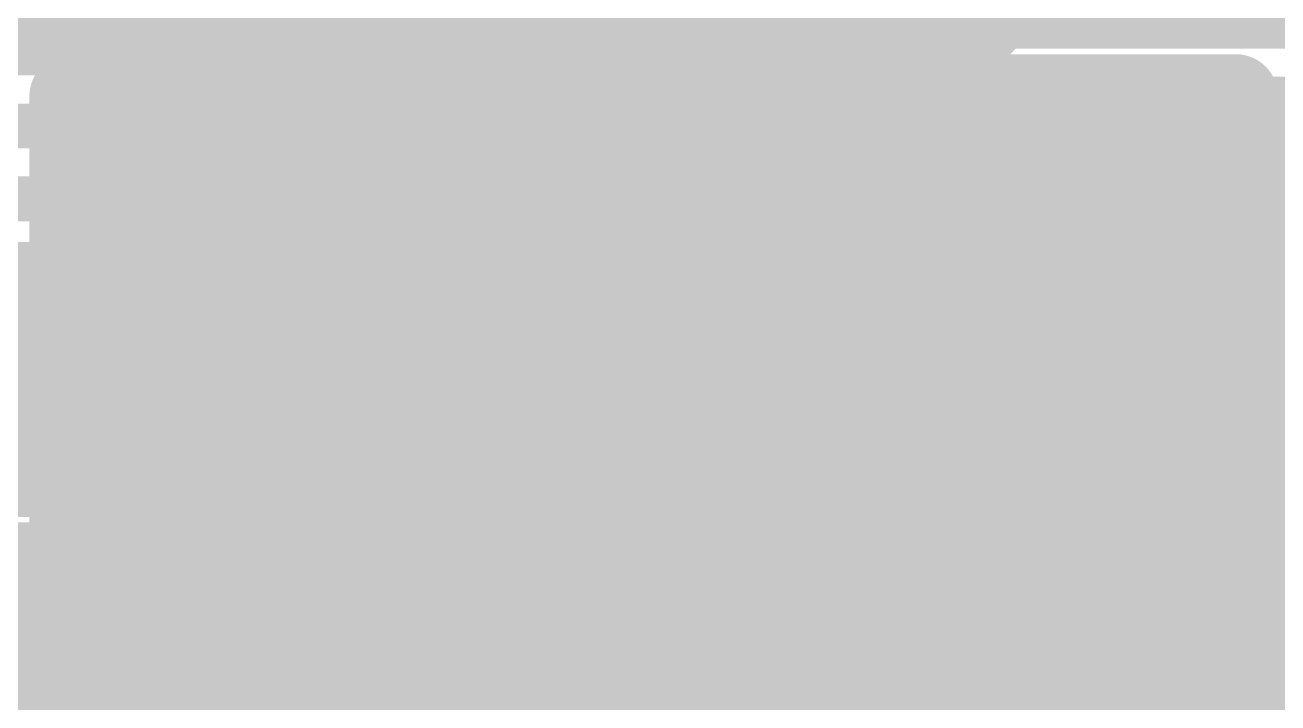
# Model space of a CAD drawing. Header units: millimetres. Extents: x 1.69 to 2.7, y 2.72 to 5.58.
# Drawn here: x 2.2564 to 2.4798, y 4.6643 to 4.7852 of the extents above; entities that cross this region are included whole.
import ezdxf

# ---------------------------------------------------------------- set-up
doc = ezdxf.new("R2010")
doc.units = ezdxf.units.MM
doc.header["$MEASUREMENT"] = 0
for name, color, linetype in [('BottomLayer', 5, 'Continuous'), ('BottomOverlay', 54, 'Continuous'), ('BottomPaste', 16, 'Continuous'), ('BottomSolder', 6, 'Continuous'), ('InternalPlane1', 76, 'Continuous'), ('MultiLayer', 9, 'Continuous'), ('TopLayer', 1, 'Continuous'), ('TopPaste', 8, 'Continuous'), ('TopSolder', 216, 'Continuous'), ('ViaHoleLayer', 16, 'Continuous')]:
    doc.layers.add(name, color=color, linetype=linetype)

# ---------------------------------------------------------------- blocks, each defined once
blk = doc.blocks.new('48_SMD_M______2')
at = {"layer": 'TopLayer'}
for points in [[(-0.10138, 0.11929), (-0.10138, 0.1378), (-0.11516, 0.11929), (-0.11516, 0.1378)], [(-0.08169, 0.11929), (-0.08169, 0.1378), (-0.09547, 0.11929), (-0.09547, 0.1378)], [(-0.06201, 0.11929), (-0.06201, 0.1378), (-0.07579, 0.11929), (-0.07579, 0.1378)], [(-0.04232, 0.11929), (-0.04232, 0.1378), (-0.0561, 0.11929), (-0.0561, 0.1378)], [(-0.02264, 0.11929), (-0.02264, 0.1378), (-0.03642, 0.11929), (-0.03642, 0.1378)], [(-0.00295, 0.11929), (-0.00295, 0.1378), (-0.01673, 0.11929), (-0.01673, 0.1378)], [(0.01673, 0.11929), (0.01673, 0.1378), (0.00295, 0.11929), (0.00295, 0.1378)], [(0.03642, 0.11929), (0.03642, 0.1378), (0.02264, 0.11929), (0.02264, 0.1378)], [(0.0561, 0.11929), (0.0561, 0.1378), (0.04232, 0.11929), (0.04232, 0.1378)], [(0.07579, 0.11929), (0.07579, 0.1378), (0.06201, 0.11929), (0.06201, 0.1378)], [(0.09547, 0.11929), (0.09547, 0.1378), (0.08169, 0.11929), (0.08169, 0.1378)], [(0.11516, 0.11929), (0.11516, 0.1378), (0.10138, 0.11929), (0.10138, 0.1378)], [(-0.1063, -0.1063), (0.1063, -0.1063), (-0.1063, 0.1063), (0.1063, 0.1063)]]:
    blk.add_solid(points, dxfattribs=at)
at = {"layer": 'TopPaste'}
for points in [[(-0.10138, 0.11929), (-0.10138, 0.1378), (-0.11516, 0.11929), (-0.11516, 0.1378)], [(-0.08169, 0.11929), (-0.08169, 0.1378), (-0.09547, 0.11929), (-0.09547, 0.1378)], [(-0.06201, 0.11929), (-0.06201, 0.1378), (-0.07579, 0.11929), (-0.07579, 0.1378)], [(-0.04232, 0.11929), (-0.04232, 0.1378), (-0.0561, 0.11929), (-0.0561, 0.1378)], [(-0.02264, 0.11929), (-0.02264, 0.1378), (-0.03642, 0.11929), (-0.03642, 0.1378)], [(-0.00295, 0.11929), (-0.00295, 0.1378), (-0.01673, 0.11929), (-0.01673, 0.1378)], [(0.01673, 0.11929), (0.01673, 0.1378), (0.00295, 0.11929), (0.00295, 0.1378)], [(0.03642, 0.11929), (0.03642, 0.1378), (0.02264, 0.11929), (0.02264, 0.1378)], [(0.0561, 0.11929), (0.0561, 0.1378), (0.04232, 0.11929), (0.04232, 0.1378)], [(0.07579, 0.11929), (0.07579, 0.1378), (0.06201, 0.11929), (0.06201, 0.1378)], [(0.09547, 0.11929), (0.09547, 0.1378), (0.08169, 0.11929), (0.08169, 0.1378)], [(0.11516, 0.11929), (0.11516, 0.1378), (0.10138, 0.11929), (0.10138, 0.1378)]]:
    blk.add_solid(points, dxfattribs=at)
at = {"layer": 'TopSolder'}
for points in [[(-0.09738, 0.11529), (-0.09738, 0.1418), (-0.11916, 0.11529), (-0.11916, 0.1418)], [(-0.07769, 0.11529), (-0.07769, 0.1418), (-0.09947, 0.11529), (-0.09947, 0.1418)], [(-0.05801, 0.11529), (-0.05801, 0.1418), (-0.07979, 0.11529), (-0.07979, 0.1418)], [(-0.03832, 0.11529), (-0.03832, 0.1418), (-0.0601, 0.11529), (-0.0601, 0.1418)], [(-0.01864, 0.11529), (-0.01864, 0.1418), (-0.04042, 0.11529), (-0.04042, 0.1418)], [(0.00105, 0.11529), (0.00105, 0.1418), (-0.02073, 0.11529), (-0.02073, 0.1418)], [(0.02073, 0.11529), (0.02073, 0.1418), (-0.00105, 0.11529), (-0.00105, 0.1418)], [(0.04042, 0.11529), (0.04042, 0.1418), (0.01864, 0.11529), (0.01864, 0.1418)], [(0.0601, 0.11529), (0.0601, 0.1418), (0.03832, 0.11529), (0.03832, 0.1418)], [(0.07979, 0.11529), (0.07979, 0.1418), (0.05801, 0.11529), (0.05801, 0.1418)], [(0.09947, 0.11529), (0.09947, 0.1418), (0.07769, 0.11529), (0.07769, 0.1418)], [(0.11916, 0.11529), (0.11916, 0.1418), (0.09738, 0.11529), (0.09738, 0.1418)], [(-0.1103, -0.1103), (0.1103, -0.1103), (-0.1103, 0.1103), (0.1103, 0.1103)]]:
    blk.add_solid(points, dxfattribs=at)
blk = doc.blocks.new('SOP_8_B_27')
at = {"layer": 'BottomLayer'}
for points in [[(-0.13386, 0.06122), (-0.08268, 0.06122), (-0.13386, 0.08878), (-0.08268, 0.08878)], [(0.08268, 0.06122), (0.13386, 0.06122), (0.08268, 0.08878), (0.13386, 0.08878)], [(-0.13386, 0.01122), (-0.08268, 0.01122), (-0.13386, 0.03878), (-0.08268, 0.03878)], [(0.08268, 0.01122), (0.13386, 0.01122), (0.08268, 0.03878), (0.13386, 0.03878)]]:
    blk.add_solid(points, dxfattribs=at)
at = {"layer": 'BottomOverlay', "const_width": 0.005}
blk.add_lwpolyline([(-0.072, 0.101), (0.077, 0.101)], dxfattribs=at)
at = {"layer": 'BottomOverlay', "const_width": 0.0025}
for points in [[(-0.07325, 0.101, 1), (-0.07075, 0.101, 1)], [(0.07575, 0.101, 1), (0.07825, 0.101, 1)]]:
    blk.add_lwpolyline(points, format="xyb", close=True, dxfattribs=at)
at = {"layer": 'BottomPaste'}
for points in [[(-0.13386, 0.06122), (-0.08268, 0.06122), (-0.13386, 0.08878), (-0.08268, 0.08878)], [(0.08268, 0.06122), (0.13386, 0.06122), (0.08268, 0.08878), (0.13386, 0.08878)], [(-0.13386, 0.01122), (-0.08268, 0.01122), (-0.13386, 0.03878), (-0.08268, 0.03878)], [(0.08268, 0.01122), (0.13386, 0.01122), (0.08268, 0.03878), (0.13386, 0.03878)]]:
    blk.add_solid(points, dxfattribs=at)
at = {"layer": 'BottomSolder'}
for points in [[(-0.13786, 0.05722), (-0.07868, 0.05722), (-0.13786, 0.09278), (-0.07868, 0.09278)], [(0.07868, 0.05722), (0.13786, 0.05722), (0.07868, 0.09278), (0.13786, 0.09278)], [(-0.13786, 0.00722), (-0.07868, 0.00722), (-0.13786, 0.04278), (-0.07868, 0.04278)], [(0.07868, 0.00722), (0.13786, 0.00722), (0.07868, 0.04278), (0.13786, 0.04278)]]:
    blk.add_solid(points, dxfattribs=at)

msp = doc.modelspace()

# ---------------------------------------------------------------- linework, layer by layer
at = {"layer": 'BottomLayer'}
for points, const_width in [([(2.42662, 4.78018), (2.44033, 4.7939)], 0.008), ([(2.20571, 4.78018), (2.42662, 4.78018)], 0.008), ([(2.21109, 4.76718), (2.49871, 4.76718)], 0.008), ([(2.21648, 4.75418), (2.50409, 4.75418)], 0.008), ([(2.22539, 4.73768), (2.25342, 4.73768)], 0.015), ([(2.24854, 4.73768), (2.25178, 4.73443)], 0.015), ([(2.34068, 4.71656), (2.3618, 4.73768)], 0.015), ([(2.34118, 4.73768), (2.4287, 4.73768)], 0.015), ([(2.35459, 4.70219), (2.39009, 4.73768)], 0.015), ([(2.36167, 4.73768), (2.39987, 4.69948)], 0.015), ([(2.38275, 4.70206), (2.41837, 4.73768)], 0.015), ([(2.38996, 4.73768), (2.41131, 4.71633)], 0.015), ([(2.41824, 4.73768), (2.4287, 4.72723)], 0.015), ([(2.4287, 4.72248), (2.4287, 4.73768)], 0.015), ([(2.22539, 4.73254), (2.25297, 4.70496)], 0.015), ([(2.34314, 4.72792), (2.36888, 4.70219)], 0.015), ([(2.26825, 4.72769), (2.31679, 4.72769)], 0.008), ([(2.31679, 4.72769), (2.33564, 4.72769)], 0.01), ([(2.31679, 4.70883), (2.31679, 4.72769)], 0.01), ([(2.47162, 4.72668), (2.52679, 4.72668)], 0.008), ([(2.24423, 4.70496), (2.25573, 4.71646)], 0.015), ([(2.26825, 4.71119), (2.29623, 4.71119)], 0.015), ([(2.27252, 4.70496), (2.27874, 4.71119)], 0.015), ([(2.27503, 4.71119), (2.28125, 4.70496)], 0.015), ([(2.33456, 4.70822), (2.3406, 4.70219)], 0.015), ([(2.22539, 4.70496), (2.28834, 4.70496)], 0.015), ([(2.29802, 4.70219), (2.30182, 4.70599)], 0.015), ([(2.28834, 4.70219), (2.31012, 4.70219)], 0.015), ([(2.32346, 4.70219), (2.3803, 4.70219)], 0.015), ([(2.42991, 4.706), (2.55279, 4.706)], 0.008), ([(2.27725, 4.67868), (2.3803, 4.67868)], 0.022), ([(2.3803, 4.67868), (2.4026, 4.67868)], 0.008)]:
    msp.add_lwpolyline(points, dxfattribs=dict(at, const_width=const_width))
for points, const_width in [([(2.42462, 4.78018, 1), (2.42862, 4.78018, 1)], 0.004), ([(2.42462, 4.78018, 1), (2.42862, 4.78018, 1)], 0.004), ([(2.24967, 4.73768, 1), (2.25717, 4.73768, 1)], 0.0075), ([(2.24967, 4.73768, 1), (2.25717, 4.73768, 1)], 0.0075), ([(2.33743, 4.73768, 1), (2.34493, 4.73768, 1)], 0.0075), ([(2.33743, 4.73768, 1), (2.34493, 4.73768, 1)], 0.0075), ([(2.35792, 4.73768, 1), (2.36542, 4.73768, 1)], 0.0075), ([(2.35805, 4.73768, 1), (2.36555, 4.73768, 1)], 0.0075), ([(2.38621, 4.73768, 1), (2.39371, 4.73768, 1)], 0.0075), ([(2.38634, 4.73768, 1), (2.39384, 4.73768, 1)], 0.0075), ([(2.41449, 4.73768, 1), (2.42199, 4.73768, 1)], 0.0075), ([(2.41462, 4.73768, 1), (2.42212, 4.73768, 1)], 0.0075), ([(2.42495, 4.73768, 1), (2.43245, 4.73768, 1)], 0.0075), ([(2.42495, 4.73768, 1), (2.43245, 4.73768, 1)], 0.0075), ([(2.24803, 4.73443, 1), (2.25553, 4.73443, 1)], 0.0075), ([(2.247, 4.72868, 1), (2.2545, 4.72868, 1)], 0.0075), ([(2.247, 4.72868, 1), (2.2545, 4.72868, 1)], 0.0075), ([(2.31236, 4.72769, 1), (2.32122, 4.72769, 1)], 0.00886), ([(2.33939, 4.72792, 1), (2.34689, 4.72792, 1)], 0.0075), ([(2.3394, 4.72769, 1), (2.3469, 4.72769, 1)], 0.0075), ([(2.3394, 4.72769, 1), (2.3469, 4.72769, 1)], 0.0075), ([(2.42495, 4.72723, 1), (2.43245, 4.72723, 1)], 0.0075), ([(2.26525, 4.72868, 1), (2.26925, 4.72868, 1)], 0.004), ([(2.26625, 4.72769, 1), (2.27025, 4.72769, 1)], 0.004), ([(2.26625, 4.72769, 1), (2.27025, 4.72769, 1)], 0.004), ([(2.31429, 4.72769, 1), (2.31929, 4.72769, 1)], 0.005), ([(2.31429, 4.72769, 1), (2.31929, 4.72769, 1)], 0.005), ([(2.31479, 4.72769, 1), (2.31879, 4.72769, 1)], 0.004), ([(2.33315, 4.72769, 1), (2.33814, 4.72769, 1)], 0.005), ([(2.46479, 4.72868, 1), (2.46879, 4.72868, 1)], 0.004), ([(2.42495, 4.72248, 1), (2.43245, 4.72248, 1)], 0.0075), ([(2.42495, 4.72248, 1), (2.43245, 4.72248, 1)], 0.0075), ([(2.46962, 4.72668, 1), (2.47362, 4.72668, 1)], 0.004), ([(2.46962, 4.72668, 1), (2.47362, 4.72668, 1)], 0.004), ([(2.25198, 4.71646, 1), (2.25948, 4.71646, 1)], 0.0075), ([(2.33693, 4.71656, 1), (2.34443, 4.71656, 1)], 0.0075), ([(2.40756, 4.71633, 1), (2.41506, 4.71633, 1)], 0.0075), ([(2.2645, 4.71119, 1), (2.272, 4.71119, 1)], 0.0075), ([(2.2645, 4.71119, 1), (2.272, 4.71119, 1)], 0.0075), ([(2.27128, 4.71119, 1), (2.27878, 4.71119, 1)], 0.0075), ([(2.27499, 4.71119, 1), (2.28249, 4.71119, 1)], 0.0075), ([(2.29248, 4.71119, 1), (2.29998, 4.71119, 1)], 0.0075), ([(2.29248, 4.71119, 1), (2.29998, 4.71119, 1)], 0.0075), ([(2.31429, 4.70883, 1), (2.31929, 4.70883, 1)], 0.005), ([(2.33081, 4.70822, 1), (2.33831, 4.70822, 1)], 0.0075), ([(2.24922, 4.70496, 1), (2.25672, 4.70496, 1)], 0.0075), ([(2.26877, 4.70496, 1), (2.27627, 4.70496, 1)], 0.0075), ([(2.2775, 4.70496, 1), (2.285, 4.70496, 1)], 0.0075), ([(2.28459, 4.70496, 1), (2.29209, 4.70496, 1)], 0.0075), ([(2.29807, 4.70599, 1), (2.30557, 4.70599, 1)], 0.0075), ([(2.28459, 4.70219, 1), (2.29209, 4.70219, 1)], 0.0075), ([(2.29427, 4.70219, 1), (2.30177, 4.70219, 1)], 0.0075), ([(2.30637, 4.70219, 1), (2.31387, 4.70219, 1)], 0.0075), ([(2.30637, 4.70219, 1), (2.31387, 4.70219, 1)], 0.0075), ([(2.31971, 4.70219, 1), (2.32721, 4.70219, 1)], 0.0075), ([(2.31971, 4.70219, 1), (2.32721, 4.70219, 1)], 0.0075), ([(2.33685, 4.70219, 1), (2.34435, 4.70219, 1)], 0.0075), ([(2.35084, 4.70219, 1), (2.35834, 4.70219, 1)], 0.0075), ([(2.36513, 4.70219, 1), (2.37263, 4.70219, 1)], 0.0075), ([(2.37655, 4.70219, 1), (2.38405, 4.70219, 1)], 0.0075), ([(2.37655, 4.70219, 1), (2.38405, 4.70219, 1)], 0.0075), ([(2.379, 4.70206, 1), (2.3865, 4.70206, 1)], 0.0075), ([(2.42791, 4.706, 1), (2.43191, 4.706, 1)], 0.004), ([(2.42791, 4.706, 1), (2.43191, 4.706, 1)], 0.004), ([(2.39612, 4.69948, 1), (2.40362, 4.69948, 1)], 0.0075), ([(2.39328, 4.69519, 1), (2.40078, 4.69519, 1)], 0.0075), ([(2.39528, 4.69519, 1), (2.40278, 4.69519, 1)], 0.0075), ([(2.4133, 4.69139, 1), (2.4173, 4.69139, 1)], 0.004), ([(2.4133, 4.69139, 1), (2.4173, 4.69139, 1)], 0.004), ([(2.27175, 4.67868, 1), (2.28275, 4.67868, 1)], 0.011), ([(2.3748, 4.67868, 1), (2.3858, 4.67868, 1)], 0.011), ([(2.3783, 4.67868, 1), (2.3823, 4.67868, 1)], 0.004), ([(2.4006, 4.67868, 1), (2.4046, 4.67868, 1)], 0.004), ([(2.4006, 4.67868, 1), (2.4046, 4.67868, 1)], 0.004)]:
    msp.add_lwpolyline(points, format="xyb", close=True, dxfattribs=dict(at, const_width=const_width))
for points, const_width in [([(2.25075, 4.72868, -0.145155), (2.25342, 4.73768)], 0.015), ([(2.34118, 4.73768, -0.097543), (2.34315, 4.72769)], 0.015), ([(2.26825, 4.71119, -0.414214), (2.25075, 4.72868)], 0.015), ([(2.34315, 4.72769, -0.341101), (2.32346, 4.70219)], 0.015), ([(2.26825, 4.72769, -0.414214), (2.26725, 4.72868)], 0.008), ([(2.47162, 4.72668, -0.198912), (2.46679, 4.72868)], 0.008), ([(2.39903, 4.69519, -0.367661), (2.4287, 4.72248)], 0.015), ([(2.31012, 4.70219, -0.160995), (2.29623, 4.71119)], 0.015), ([(2.3803, 4.70219, -0.200737), (2.39703, 4.69519)], 0.015), ([(2.4153, 4.69139, -0.414214), (2.42991, 4.706)], 0.008), ([(2.4153, 4.69139, -0.414214), (2.4026, 4.67868)], 0.008)]:
    msp.add_lwpolyline(points, format="xyb", dxfattribs=dict(at, const_width=const_width))
at = {"layer": 'InternalPlane1', "const_width": 0.02391}
msp.add_lwpolyline([(2.30483, 4.72769, 1), (2.32874, 4.72769, 1)], format="xyb", close=True, dxfattribs=at)
at = {"layer": 'MultiLayer', "const_width": 0.00886}
msp.add_lwpolyline([(2.31236, 4.72769, 1), (2.32122, 4.72769, 1)], format="xyb", close=True, dxfattribs=at)
at = {"layer": 'TopLayer'}
for points, const_width in [([(2.26465, 4.77248), (2.28256, 4.77248)], 0.015), ([(2.26465, 4.77248), (2.28256, 4.77248)], 0.015), ([(2.26465, 4.61224), (2.42488, 4.77248)], 0.015), ([(2.26465, 4.72538), (2.31174, 4.77248)], 0.015), ([(2.26465, 4.58396), (2.45317, 4.77248)], 0.015), ([(2.26465, 4.75366), (2.28346, 4.77248)], 0.015), ([(2.26465, 4.75456), (2.26465, 4.77248)], 0.015), ([(2.26465, 4.75456), (2.26465, 4.77248)], 0.015), ([(2.27031, 4.77248), (2.29732, 4.74546)], 0.015), ([(2.28315, 4.77248), (2.30224, 4.77248)], 0.015), ([(2.28315, 4.77248), (2.30224, 4.77248)], 0.015), ([(2.29859, 4.77248), (2.31703, 4.75404)], 0.015), ([(2.30283, 4.77248), (2.32193, 4.77248)], 0.015), ([(2.30283, 4.77248), (2.32193, 4.77248)], 0.015), ([(2.32122, 4.75367), (2.34003, 4.77248)], 0.015), ([(2.32252, 4.77248), (2.34161, 4.77248)], 0.015), ([(2.32252, 4.77248), (2.34161, 4.77248)], 0.015), ([(2.32688, 4.77248), (2.47227, 4.62708)], 0.015), ([(2.33849, 4.74265), (2.36831, 4.77248)], 0.015), ([(2.34068, 4.71656), (2.3966, 4.77248)], 0.015), ([(2.3422, 4.77248), (2.3613, 4.77248)], 0.015), ([(2.3422, 4.77248), (2.3613, 4.77248)], 0.015), ([(2.35516, 4.77248), (2.47227, 4.65536)], 0.015), ([(2.36189, 4.77248), (2.38098, 4.77248)], 0.015), ([(2.36189, 4.77248), (2.38098, 4.77248)], 0.015), ([(2.38157, 4.77248), (2.40067, 4.77248)], 0.015), ([(2.38157, 4.77248), (2.40067, 4.77248)], 0.015), ([(2.38345, 4.77248), (2.47227, 4.68365)], 0.015), ([(2.40126, 4.77248), (2.42035, 4.77248)], 0.015), ([(2.40126, 4.77248), (2.42035, 4.77248)], 0.015), ([(2.41173, 4.77248), (2.47227, 4.71193)], 0.015), ([(2.42094, 4.77248), (2.44004, 4.77248)], 0.015), ([(2.42094, 4.77248), (2.44004, 4.77248)], 0.015), ([(2.44001, 4.77248), (2.47227, 4.74022)], 0.015), ([(2.44063, 4.77248), (2.45972, 4.77248)], 0.015), ([(2.44063, 4.77248), (2.45972, 4.77248)], 0.015), ([(2.46031, 4.77248), (2.47227, 4.77248)], 0.015), ([(2.46031, 4.77248), (2.47227, 4.77248)], 0.015), ([(2.4683, 4.77248), (2.47227, 4.7685)], 0.015), ([(2.47227, 4.55889), (2.47227, 4.77248)], 0.015), ([(2.33431, 4.62533), (2.47227, 4.7633)], 0.015), ([(2.26465, 4.73488), (2.26465, 4.75397)], 0.015), ([(2.26465, 4.73488), (2.26465, 4.75397)], 0.015), ([(2.26465, 4.74985), (2.29072, 4.72378)], 0.015), ([(2.31679, 4.72769), (2.31679, 4.74654)], 0.01), ([(2.26465, 4.71519), (2.26465, 4.73429)], 0.015), ([(2.26465, 4.71519), (2.26465, 4.73429)], 0.015), ([(2.34796, 4.6107), (2.47227, 4.73502)], 0.015), ([(2.34314, 4.72792), (2.47227, 4.5988)], 0.015), ([(2.29793, 4.72769), (2.31679, 4.72769)], 0.01), ([(2.31679, 4.72769), (2.33564, 4.72769)], 0.01), ([(2.31679, 4.70883), (2.31679, 4.72769)], 0.01), ([(2.26465, 4.69709), (2.2908, 4.72325)], 0.015), ([(2.26465, 4.72157), (2.42732, 4.55889)], 0.015), ([(2.26465, 4.69551), (2.26465, 4.7146)], 0.015), ([(2.26465, 4.69551), (2.26465, 4.7146)], 0.015), ([(2.32444, 4.55889), (2.47227, 4.70673)], 0.015), ([(2.33456, 4.70822), (2.47227, 4.57051)], 0.015), ([(2.26465, 4.66881), (2.30182, 4.70599)], 0.015), ([(2.26465, 4.64053), (2.32791, 4.70379)], 0.015), ([(2.31288, 4.70162), (2.45561, 4.55889)], 0.015), ([(2.26465, 4.67582), (2.26465, 4.69492)], 0.015), ([(2.26465, 4.67582), (2.26465, 4.69492)], 0.015), ([(2.26465, 4.69329), (2.3315, 4.62644)], 0.015), ([(2.35272, 4.55889), (2.47227, 4.67845)], 0.015), ([(2.26465, 4.65614), (2.26465, 4.67523)], 0.015), ([(2.26465, 4.65614), (2.26465, 4.67523)], 0.015), ([(2.26465, 4.665), (2.30731, 4.62234)], 0.015)]:
    msp.add_lwpolyline(points, dxfattribs=dict(at, const_width=const_width))
for points, const_width in [([(2.2609, 4.77248, 1), (2.2684, 4.77248, 1)], 0.0075), ([(2.2609, 4.77248, 1), (2.2684, 4.77248, 1)], 0.0075), ([(2.2609, 4.77248, 1), (2.2684, 4.77248, 1)], 0.0075), ([(2.2609, 4.77248, 1), (2.2684, 4.77248, 1)], 0.0075), ([(2.26656, 4.77248, 1), (2.27406, 4.77248, 1)], 0.0075), ([(2.27881, 4.77248, 1), (2.28631, 4.77248, 1)], 0.0075), ([(2.27881, 4.77248, 1), (2.28631, 4.77248, 1)], 0.0075), ([(2.2794, 4.77248, 1), (2.2869, 4.77248, 1)], 0.0075), ([(2.2794, 4.77248, 1), (2.2869, 4.77248, 1)], 0.0075), ([(2.27971, 4.77248, 1), (2.28721, 4.77248, 1)], 0.0075), ([(2.29484, 4.77248, 1), (2.30234, 4.77248, 1)], 0.0075), ([(2.29849, 4.77248, 1), (2.30599, 4.77248, 1)], 0.0075), ([(2.29849, 4.77248, 1), (2.30599, 4.77248, 1)], 0.0075), ([(2.29908, 4.77248, 1), (2.30658, 4.77248, 1)], 0.0075), ([(2.29908, 4.77248, 1), (2.30658, 4.77248, 1)], 0.0075), ([(2.30799, 4.77248, 1), (2.31549, 4.77248, 1)], 0.0075), ([(2.31818, 4.77248, 1), (2.32568, 4.77248, 1)], 0.0075), ([(2.31818, 4.77248, 1), (2.32568, 4.77248, 1)], 0.0075), ([(2.31877, 4.77248, 1), (2.32627, 4.77248, 1)], 0.0075), ([(2.31877, 4.77248, 1), (2.32627, 4.77248, 1)], 0.0075), ([(2.32313, 4.77248, 1), (2.33063, 4.77248, 1)], 0.0075), ([(2.33628, 4.77248, 1), (2.34378, 4.77248, 1)], 0.0075), ([(2.33786, 4.77248, 1), (2.34536, 4.77248, 1)], 0.0075), ([(2.33786, 4.77248, 1), (2.34536, 4.77248, 1)], 0.0075), ([(2.33845, 4.77248, 1), (2.34595, 4.77248, 1)], 0.0075), ([(2.33845, 4.77248, 1), (2.34595, 4.77248, 1)], 0.0075), ([(2.35141, 4.77248, 1), (2.35891, 4.77248, 1)], 0.0075), ([(2.35755, 4.77248, 1), (2.36505, 4.77248, 1)], 0.0075), ([(2.35755, 4.77248, 1), (2.36505, 4.77248, 1)], 0.0075), ([(2.35814, 4.77248, 1), (2.36564, 4.77248, 1)], 0.0075), ([(2.35814, 4.77248, 1), (2.36564, 4.77248, 1)], 0.0075), ([(2.36456, 4.77248, 1), (2.37206, 4.77248, 1)], 0.0075), ([(2.37723, 4.77248, 1), (2.38473, 4.77248, 1)], 0.0075), ([(2.37723, 4.77248, 1), (2.38473, 4.77248, 1)], 0.0075), ([(2.37782, 4.77248, 1), (2.38532, 4.77248, 1)], 0.0075), ([(2.37782, 4.77248, 1), (2.38532, 4.77248, 1)], 0.0075), ([(2.3797, 4.77248, 1), (2.3872, 4.77248, 1)], 0.0075), ([(2.39285, 4.77248, 1), (2.40035, 4.77248, 1)], 0.0075), ([(2.39692, 4.77248, 1), (2.40442, 4.77248, 1)], 0.0075), ([(2.39692, 4.77248, 1), (2.40442, 4.77248, 1)], 0.0075), ([(2.39751, 4.77248, 1), (2.40501, 4.77248, 1)], 0.0075), ([(2.39751, 4.77248, 1), (2.40501, 4.77248, 1)], 0.0075), ([(2.40798, 4.77248, 1), (2.41548, 4.77248, 1)], 0.0075), ([(2.4166, 4.77248, 1), (2.4241, 4.77248, 1)], 0.0075), ([(2.4166, 4.77248, 1), (2.4241, 4.77248, 1)], 0.0075), ([(2.41719, 4.77248, 1), (2.42469, 4.77248, 1)], 0.0075), ([(2.41719, 4.77248, 1), (2.42469, 4.77248, 1)], 0.0075), ([(2.42113, 4.77248, 1), (2.42863, 4.77248, 1)], 0.0075), ([(2.43626, 4.77248, 1), (2.44376, 4.77248, 1)], 0.0075), ([(2.43629, 4.77248, 1), (2.44379, 4.77248, 1)], 0.0075), ([(2.43629, 4.77248, 1), (2.44379, 4.77248, 1)], 0.0075), ([(2.43688, 4.77248, 1), (2.44438, 4.77248, 1)], 0.0075), ([(2.43688, 4.77248, 1), (2.44438, 4.77248, 1)], 0.0075), ([(2.44942, 4.77248, 1), (2.45692, 4.77248, 1)], 0.0075), ([(2.45597, 4.77248, 1), (2.46347, 4.77248, 1)], 0.0075), ([(2.45597, 4.77248, 1), (2.46347, 4.77248, 1)], 0.0075), ([(2.45656, 4.77248, 1), (2.46406, 4.77248, 1)], 0.0075), ([(2.45656, 4.77248, 1), (2.46406, 4.77248, 1)], 0.0075), ([(2.46455, 4.77248, 1), (2.47205, 4.77248, 1)], 0.0075), ([(2.46852, 4.77248, 1), (2.47602, 4.77248, 1)], 0.0075), ([(2.46852, 4.77248, 1), (2.47602, 4.77248, 1)], 0.0075), ([(2.46852, 4.77248, 1), (2.47602, 4.77248, 1)], 0.0075), ([(2.46852, 4.7685, 1), (2.47602, 4.7685, 1)], 0.0075), ([(2.46852, 4.7633, 1), (2.47602, 4.7633, 1)], 0.0075), ([(2.2609, 4.75456, 1), (2.2684, 4.75456, 1)], 0.0075), ([(2.2609, 4.75456, 1), (2.2684, 4.75456, 1)], 0.0075), ([(2.2609, 4.75397, 1), (2.2684, 4.75397, 1)], 0.0075), ([(2.2609, 4.75397, 1), (2.2684, 4.75397, 1)], 0.0075), ([(2.2609, 4.75366, 1), (2.2684, 4.75366, 1)], 0.0075), ([(2.34315, 4.72769, 1), (2.29043, 4.72769, 1)], 0.015), ([(2.31328, 4.75404, 1), (2.32078, 4.75404, 1)], 0.0075), ([(2.31747, 4.75367, 1), (2.32497, 4.75367, 1)], 0.0075), ([(2.2609, 4.74985, 1), (2.2684, 4.74985, 1)], 0.0075), ([(2.29357, 4.74546, 1), (2.30107, 4.74546, 1)], 0.0075), ([(2.31429, 4.74654, 1), (2.31929, 4.74654, 1)], 0.005), ([(2.33474, 4.74265, 1), (2.34224, 4.74265, 1)], 0.0075), ([(2.46852, 4.74022, 1), (2.47602, 4.74022, 1)], 0.0075), ([(2.2609, 4.73488, 1), (2.2684, 4.73488, 1)], 0.0075), ([(2.2609, 4.73488, 1), (2.2684, 4.73488, 1)], 0.0075), ([(2.2609, 4.73429, 1), (2.2684, 4.73429, 1)], 0.0075), ([(2.2609, 4.73429, 1), (2.2684, 4.73429, 1)], 0.0075), ([(2.46852, 4.73502, 1), (2.47602, 4.73502, 1)], 0.0075), ([(2.31236, 4.72769, 1), (2.32122, 4.72769, 1)], 0.00886), ([(2.28668, 4.72769, 1), (2.29418, 4.72769, 1)], 0.0075), ([(2.33939, 4.72792, 1), (2.34689, 4.72792, 1)], 0.0075), ([(2.3394, 4.72769, 1), (2.3469, 4.72769, 1)], 0.0075), ([(2.2609, 4.72538, 1), (2.2684, 4.72538, 1)], 0.0075), ([(2.29543, 4.72769, 1), (2.30043, 4.72769, 1)], 0.005), ([(2.31429, 4.72769, 1), (2.31929, 4.72769, 1)], 0.005), ([(2.31429, 4.72769, 1), (2.31929, 4.72769, 1)], 0.005), ([(2.31429, 4.72769, 1), (2.31929, 4.72769, 1)], 0.005), ([(2.31429, 4.72769, 1), (2.31929, 4.72769, 1)], 0.005), ([(2.33315, 4.72769, 1), (2.33814, 4.72769, 1)], 0.005), ([(2.28697, 4.72378, 1), (2.29447, 4.72378, 1)], 0.0075), ([(2.28705, 4.72325, 1), (2.29455, 4.72325, 1)], 0.0075), ([(2.2609, 4.72157, 1), (2.2684, 4.72157, 1)], 0.0075), ([(2.2609, 4.71519, 1), (2.2684, 4.71519, 1)], 0.0075), ([(2.2609, 4.71519, 1), (2.2684, 4.71519, 1)], 0.0075), ([(2.33693, 4.71656, 1), (2.34443, 4.71656, 1)], 0.0075), ([(2.2609, 4.7146, 1), (2.2684, 4.7146, 1)], 0.0075), ([(2.2609, 4.7146, 1), (2.2684, 4.7146, 1)], 0.0075), ([(2.46852, 4.71193, 1), (2.47602, 4.71193, 1)], 0.0075), ([(2.31429, 4.70883, 1), (2.31929, 4.70883, 1)], 0.005), ([(2.33081, 4.70822, 1), (2.33831, 4.70822, 1)], 0.0075), ([(2.46852, 4.70673, 1), (2.47602, 4.70673, 1)], 0.0075), ([(2.29807, 4.70599, 1), (2.30557, 4.70599, 1)], 0.0075), ([(2.32416, 4.70379, 1), (2.33166, 4.70379, 1)], 0.0075), ([(2.30913, 4.70162, 1), (2.31663, 4.70162, 1)], 0.0075), ([(2.2609, 4.69709, 1), (2.2684, 4.69709, 1)], 0.0075), ([(2.2609, 4.69551, 1), (2.2684, 4.69551, 1)], 0.0075), ([(2.2609, 4.69551, 1), (2.2684, 4.69551, 1)], 0.0075), ([(2.2609, 4.69492, 1), (2.2684, 4.69492, 1)], 0.0075), ([(2.2609, 4.69492, 1), (2.2684, 4.69492, 1)], 0.0075), ([(2.2609, 4.69329, 1), (2.2684, 4.69329, 1)], 0.0075), ([(2.46852, 4.68365, 1), (2.47602, 4.68365, 1)], 0.0075), ([(2.46852, 4.67845, 1), (2.47602, 4.67845, 1)], 0.0075), ([(2.2609, 4.67582, 1), (2.2684, 4.67582, 1)], 0.0075), ([(2.2609, 4.67582, 1), (2.2684, 4.67582, 1)], 0.0075), ([(2.2609, 4.67523, 1), (2.2684, 4.67523, 1)], 0.0075), ([(2.2609, 4.67523, 1), (2.2684, 4.67523, 1)], 0.0075), ([(2.2609, 4.66881, 1), (2.2684, 4.66881, 1)], 0.0075), ([(2.2609, 4.665, 1), (2.2684, 4.665, 1)], 0.0075)]:
    msp.add_lwpolyline(points, format="xyb", close=True, dxfattribs=dict(at, const_width=const_width))
at = {"layer": 'ViaHoleLayer', "const_width": 0.00591}
msp.add_lwpolyline([(2.31383, 4.72769, 1), (2.31974, 4.72769, 1)], format="xyb", close=True, dxfattribs=at)

# ---------------------------------------------------------------- block references
at = {"rotation": 360}
for name, p in [('48_SMD_M______2', (2.37144, 4.66568)), ('SOP_8_B_27', (2.35852, 4.65369))]:
    msp.add_blockref(name, p, dxfattribs=at)

doc.saveas('drawing.dxf')
